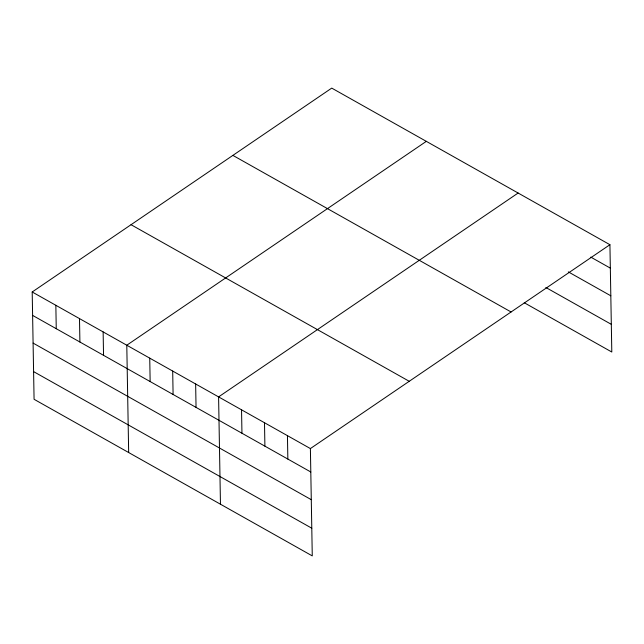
<?xml version="1.0" encoding="UTF-8"?>
<svg xmlns="http://www.w3.org/2000/svg" width="644" height="644" viewBox="0 0 644 644"><rect width="100%" height="100%" fill="white"/><g stroke="black" fill="none" stroke-linecap="round" stroke-linejoin="round"><path stroke-width="0.97" d="M609.924 244.704L310.392 448.57L312.268 555.893L34.076 399.296L32.2 291.982L331.732 88.107L609.924 244.704L611.8 352.018L524.248 302.736M426.32 141.35L126.788 345.224L128.663 452.539M518.122 193.023L218.59 396.897L220.465 504.22M590.781 257.117L610.335 268.121M568.314 271.881L610.818 295.805M545.862 287.49L611.317 324.334M232.887 155.389L511.078 311.978M131.046 224.708L409.238 381.296M32.2 291.982L310.392 448.57M32.611 315.399L310.802 471.988M33.094 343.091L311.285 499.68M33.593 371.612L311.785 528.201M287.441 435.658L287.852 459.075M264.491 422.738L264.901 446.155M241.54 409.817L241.951 433.235M195.639 383.977L196.05 407.394M172.689 371.057L173.099 394.482M149.738 358.144L150.149 381.562M103.137 331.91L103.547 355.327M79.494 318.603L79.904 342.02M55.843 305.296L56.253 328.714"/></g></svg>
